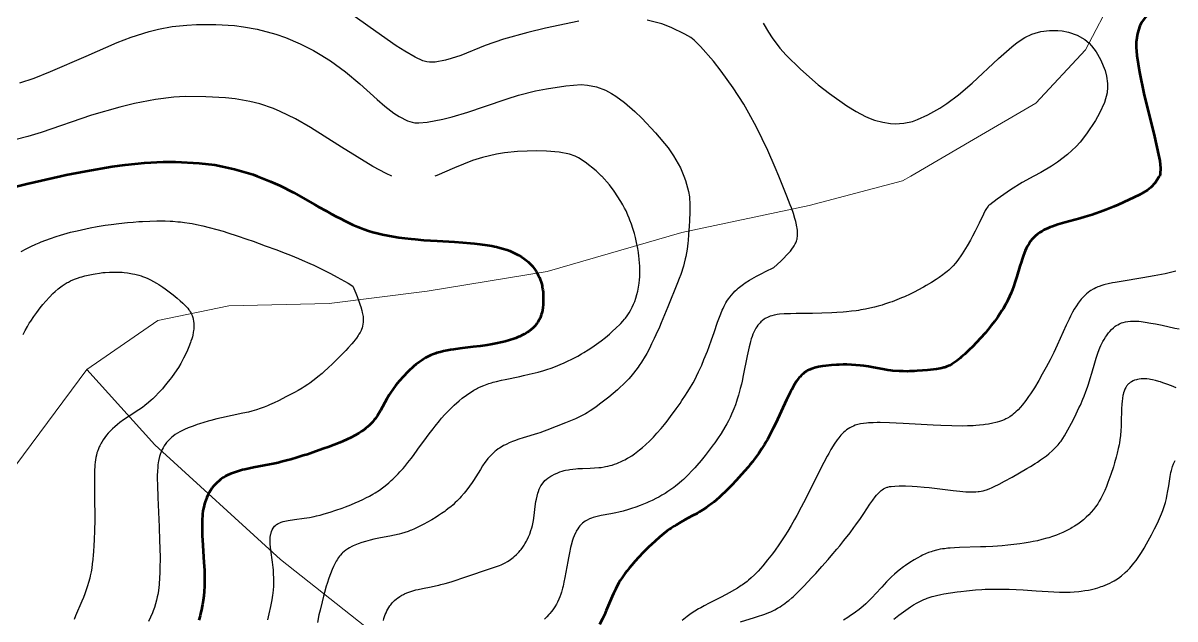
# Model space of a CAD drawing. Header units: metres. Extents: x 545098 to 555652, y 1854398 to 1862642.
# Drawn here: x 547342 to 547881, y 1859792 to 1860072 of the extents above; entities that cross this region are included whole.
import ezdxf

# ---------------------------------------------------------------- set-up
doc = ezdxf.new("R2010")
doc.units = ezdxf.units.M
doc.header["$LTSCALE"] = 6.8
for name, color, linetype, lineweight in [('1', 7, 'Continuous', 25), ('2', 7, 'Continuous', 53), ('52', 7, 'Continuous', 13), ('53', 7, 'Continuous', 13)]:
    doc.layers.add(name, color=color, linetype=linetype, lineweight=lineweight)

msp = doc.modelspace()

# ---------------------------------------------------------------- linework, layer by layer
at = {"layer": '1'}
for points in [[(547601.96, 1860072.69), (547586.31, 1860069.41), (547578.04, 1860067.38), (547566.76, 1860064.24), (547558.17, 1860061.31), (547546.75, 1860056.64), (547542.22, 1860055.09), (547539.45, 1860054.34), (547534.67, 1860053.5), (547532.07, 1860053.43), (547530.83, 1860053.58), (547528.85, 1860054.12), (547525.26, 1860055.77), (547520.39, 1860058.61), (547516.42, 1860061.17), (547506.82, 1860067.78), (547489.64, 1860080.05)], [(547340.1, 1860043.81), (547346.73, 1860045.98), (547354.49, 1860049.02), (547371.15, 1860056.26), (547385.66, 1860062.6), (547392.21, 1860065.15), (547400.71, 1860067.85), (547404.97, 1860068.9), (547411.5, 1860070.1), (547418.25, 1860070.86), (547422.83, 1860071.13), (547431.9, 1860071.17), (547440.63, 1860070.58), (547444.91, 1860070.03), (547451.33, 1860068.85), (547460.05, 1860066.54), (547464.51, 1860065), (547471.37, 1860062.11), (547477.64, 1860058.9), (547480.8, 1860057.07), (547485.56, 1860054.05), (547492.6, 1860048.92), (547499.39, 1860043.24), (547507.54, 1860035.92), (547511.03, 1860032.87), (547515.36, 1860029.5), (547517.74, 1860027.96), (547521.64, 1860026.02), (547523.9, 1860025.29), (547525.08, 1860025.08), (547527.05, 1860024.96), (547530.89, 1860025.29), (547538.24, 1860026.73), (547542.7, 1860027.85), (547550.01, 1860030), (547557.75, 1860032.61), (547568.4, 1860036.25), (547573.78, 1860037.91), (547581.73, 1860039.95), (547586.8, 1860041.01), (547595.86, 1860042.42), (547603.01, 1860042.9), (547606.05, 1860042.74), (547610.31, 1860041.9), (547614.51, 1860040.29), (547617.37, 1860038.76), (547619.32, 1860037.53), (547623.37, 1860034.54), (547628.19, 1860030.37), (547631.49, 1860027.22), (547637.95, 1860020.38), (547643.82, 1860013.22), (547646.39, 1860009.54), (547649.64, 1860003.86), (547651.22, 1860000)], [(547695.71, 1860000), (547694.02, 1860004.15), (547690.57, 1860012.04), (547685.28, 1860022.99), (547681.7, 1860029.59), (547679.28, 1860033.73), (547674.33, 1860041.44), (547668.65, 1860049.29), (547665.04, 1860053.86), (547659.02, 1860060.8), (547656.04, 1860063.76), (547654.54, 1860064.96), (547651.69, 1860066.63), (547645.32, 1860069.73), (547640.96, 1860071.34), (547634.01, 1860073.12)], [(547688.43, 1860071.8), (547690.82, 1860067.46), (547690.82, 1860067.46), (547692.51, 1860064.84), (547696.14, 1860060.07), (547699.08, 1860056.74), (547705.8, 1860050.12), (547714.19, 1860042.84), (547719.43, 1860038.75), (547727.65, 1860032.98), (547732.01, 1860030.31), (547736.35, 1860028.03), (547738.46, 1860027.1), (547740.51, 1860026.33), (547744.41, 1860025.25), (547748.04, 1860024.7), (547750.29, 1860024.58), (547754.36, 1860024.82), (547758.32, 1860025.67), (547760.73, 1860026.51), (547765.59, 1860028.81), (547771.18, 1860031.95), (547774.41, 1860034.05), (547779.93, 1860038.18), (547786.24, 1860043.61), (547798.68, 1860055.1), (547804.88, 1860060.58), (547807.45, 1860062.59), (547811.03, 1860064.93), (547814.23, 1860066.49), (547815.88, 1860067.11), (547818.45, 1860067.81), (547822.55, 1860068.36), (547826.48, 1860068.31), (547828.48, 1860068.1), (547831.43, 1860067.55), (547835.56, 1860066.16), (547839.06, 1860064.12), (547841.06, 1860062.42), (547842.27, 1860061.15), (547844.42, 1860058.31), (547846.48, 1860054.71), (547848.55, 1860049.54), (547849.24, 1860046.92), (547849.74, 1860043.47), (547849.78, 1860041.72), (547849.51, 1860039), (547848.29, 1860034.56), (547846.01, 1860029.58), (547844.08, 1860026.16), (547839.88, 1860019.82), (547836.9, 1860016.01), (547834.96, 1860013.87), (547830.94, 1860010.13), (547826.27, 1860006.58), (547823.48, 1860004.75), (547818.46, 1860001.81), (547815.2, 1860000)], [(547514.44, 1860000), (547511.69, 1860001.26), (547505.54, 1860004.61), (547490.8, 1860013.6), (547476.33, 1860022.88), (547469.22, 1860026.96), (547462.04, 1860030.39), (547458.84, 1860031.68), (547452.48, 1860033.84), (547447.78, 1860035.06), (547440.89, 1860036.27), (547436.35, 1860036.75), (547427.18, 1860037.22), (547417.52, 1860037.29), (547412.27, 1860037.03), (547403.59, 1860036.02), (547393.81, 1860034.1), (547386.98, 1860032.43), (547373.67, 1860028.58), (547349.99, 1860020.44), (547343.82, 1860018.56), (547332.87, 1860015.87)], [(547612.7, 1860000), (547612.65, 1860000.06), (547610.08, 1860002.53), (547605.02, 1860006.6), (547601.83, 1860008.58), (547600.21, 1860009.36), (547597.57, 1860010.3), (547592.82, 1860011.26), (547586.77, 1860011.75), (547582.29, 1860011.86), (547573.25, 1860011.55), (547567.16, 1860010.92), (547563.48, 1860010.33), (547556.81, 1860008.78), (547552.24, 1860007.34), (547543.68, 1860003.94), (547535.48, 1860000.34), (547534.58, 1860000)], [(547629.21, 1859944.49), (547629.63, 1859946.18), (547629.82, 1859947.07), (547630.14, 1859948.93), (547630.27, 1859949.9), (547630.43, 1859951.41), (547630.53, 1859952.81), (547630.6, 1859954.63), (547630.59, 1859956.35), (547630.53, 1859958.14), (547630.48, 1859959.06), (547630.29, 1859961.32), (547630.15, 1859962.49), (547629.91, 1859964.27), (547629.62, 1859966.09), (547629.08, 1859968.87), (547628.53, 1859971.22), (547628.04, 1859973.11), (547627.34, 1859975.47), (547626.64, 1859977.58), (547625.95, 1859979.43), (547625.59, 1859980.35), (547625.02, 1859981.71), (547624.1, 1859983.72), (547623.45, 1859985.03), (547622.59, 1859986.62), (547621.74, 1859988.07), (547618.51, 1859993), (547616.31, 1859995.93), (547612.7, 1860000)], [(547626.77, 1859869), (547628.04, 1859869.86), (547628.87, 1859870.46), (547630.49, 1859871.69), (547631.82, 1859872.78), (547633.26, 1859874.03), (547635.24, 1859875.91), (547636.92, 1859877.63), (547638.61, 1859879.49), (547640.52, 1859881.72), (547642.09, 1859883.65), (547643.31, 1859885.19), (547644.95, 1859887.33), (547647.64, 1859890.98), (547649.45, 1859893.54), (547650.33, 1859894.82), (547652.01, 1859897.34), (547652.8, 1859898.57), (547653.91, 1859900.36), (547655.54, 1859903.15), (547656.67, 1859905.25), (547657.19, 1859906.27), (547658.14, 1859908.25), (547659.02, 1859910.19), (547659.57, 1859911.47), (547660.63, 1859914.05), (547662.21, 1859918.05), (547663, 1859920.12), (547664.18, 1859923.34), (547665.37, 1859926.69), (547667.04, 1859931.58), (547667.6, 1859933.17), (547668.2, 1859934.77), (547668.52, 1859935.57), (547669.19, 1859937.16), (547669.55, 1859937.94), (547670.12, 1859939.11), (547670.95, 1859940.63), (547671.4, 1859941.37), (547672.12, 1859942.47), (547672.9, 1859943.53), (547673.31, 1859944.05), (547674.49, 1859945.39), (547675.13, 1859946.05), (547676.16, 1859947.01), (547676.71, 1859947.48), (547677.86, 1859948.41), (547679.12, 1859949.34), (547680.01, 1859949.96), (547681.94, 1859951.2), (547682.98, 1859951.82), (547685.22, 1859953.09), (547687.69, 1859954.41), (547689.48, 1859955.32), (547693.39, 1859957.23), (547694.87, 1859958.56), (547696.74, 1859960.32), (547697.82, 1859961.38), (547699.49, 1859963.11), (547700.58, 1859964.31), (547701.1, 1859964.92), (547701.83, 1859965.82), (547702.62, 1859966.89), (547702.97, 1859967.42), (547703.44, 1859968.25), (547703.71, 1859968.81), (547704, 1859969.56), (547704.19, 1859970.19), (547704.27, 1859970.51), (547704.37, 1859971.02), (547704.47, 1859971.82), (547704.52, 1859972.58), (547704.51, 1859973.61), (547704.44, 1859974.61), (547704.3, 1859975.69), (547704.2, 1859976.27), (547703.86, 1859977.91), (547703.65, 1859978.8), (547703.26, 1859980.22), (547702.53, 1859982.57), (547701.61, 1859985.19), (547701.08, 1859986.62), (547699.53, 1859990.63), (547695.71, 1860000)], [(547651.22, 1860000), (547652.04, 1859998.01), (547653.39, 1859992.82), (547653.78, 1859990.28), (547653.99, 1859986.62), (547653.93, 1859983.31), (547653.78, 1859979.06), (547653.66, 1859976.56), (547653.41, 1859972.6), (547653.18, 1859969.94), (547653.04, 1859968.63), (547652.69, 1859965.82), (547652.41, 1859964.08), (547652.1, 1859962.41), (547651.87, 1859961.34)], [(547815.2, 1860000), (547809.76, 1859996.98), (547804.33, 1859993.62), (547798.04, 1859989.26), (547794.54, 1859986.62), (547794.32, 1859986.48), (547793.99, 1859986.2), (547793.78, 1859985.98), (547793.42, 1859985.53), (547793, 1859984.91), (547792.4, 1859983.86), (547791.58, 1859982.22), (547789.56, 1859977.94), (547788.34, 1859975.43), (547787.75, 1859974.27), (547786.49, 1859971.88), (547785.5, 1859970.07), (547783.96, 1859967.39), (547782.4, 1859964.82), (547781.63, 1859963.61), (547780.73, 1859962.25), (547780.28, 1859961.6), (547779.59, 1859960.65), (547778.51, 1859959.28), (547777.34, 1859957.95), (547776.71, 1859957.3), (547775.81, 1859956.43), (547775.34, 1859956), (547774.59, 1859955.34), (547773.36, 1859954.34), (547772.57, 1859953.74), (547770.87, 1859952.51), (547769.48, 1859951.58), (547767.23, 1859950.15), (547764.79, 1859948.72), (547763.51, 1859948), (547760.81, 1859946.56), (547759.4, 1859945.84), (547757.22, 1859944.78), (547754.54, 1859943.53), (547753.15, 1859942.92), (547751, 1859942.03), (547748.78, 1859941.17), (547747.63, 1859940.76), (547745.28, 1859939.97), (547744.06, 1859939.59), (547742.2, 1859939.06), (547740.49, 1859938.61), (547738.3, 1859938.09), (547736.25, 1859937.67), (547734.14, 1859937.3), (547733.06, 1859937.13), (547731.97, 1859936.97), (547729.73, 1859936.7), (547727.45, 1859936.46), (547725.91, 1859936.33), (547722.82, 1859936.12), (547720.5, 1859935.99), (547715.92, 1859935.82), (547711.54, 1859935.72), (547703.88, 1859935.62), (547701.14, 1859935.56), (547699.91, 1859935.52), (547698.25, 1859935.44), (547696.1, 1859935.27), (547694.86, 1859935.12), (547694.29, 1859935.03), (547693.49, 1859934.87), (547692.39, 1859934.59), (547691.7, 1859934.37), (547691.27, 1859934.21), (547690.42, 1859933.84), (547689.69, 1859933.46), (547689.33, 1859933.26), (547688.8, 1859932.92), (547688.03, 1859932.35), (547687.28, 1859931.69), (547686.91, 1859931.33), (547686.21, 1859930.54), (547685.87, 1859930.11), (547685.37, 1859929.4), (547684.94, 1859928.73), (547684.43, 1859927.81), (547683.99, 1859926.9), (547683.58, 1859925.93), (547683.18, 1859924.88), (547682.81, 1859923.75), (547682.45, 1859922.55), (547682.22, 1859921.72), (547681.79, 1859919.98), (547681.47, 1859918.61), (547680.87, 1859915.76), (547679.06, 1859906.62), (547678.47, 1859903.89), (547678.16, 1859902.53), (547677.66, 1859900.49), (547676.83, 1859897.45)], [(547340.69, 1859964.65), (547342.95, 1859965.88), (547345.23, 1859967.02), (547347.52, 1859968.09), (547349.06, 1859968.76), (547350.09, 1859969.19), (547352.16, 1859970.01), (547354.49, 1859970.87), (547357.08, 1859971.75), (547359.15, 1859972.39), (547360.71, 1859972.85), (547363.81, 1859973.7), (547366.89, 1859974.46), (547368.93, 1859974.92), (547372.98, 1859975.76), (547376.33, 1859976.38), (547379.99, 1859976.98), (547382.87, 1859977.4), (547386.4, 1859977.85), (547390.54, 1859978.3), (547393.22, 1859978.53), (547395.86, 1859978.72), (547397.58, 1859978.82), (547400.95, 1859978.97), (547404.21, 1859979.04), (547405.82, 1859979.05), (547408.2, 1859979.02), (547410.57, 1859978.93), (547411.75, 1859978.86), (547414.13, 1859978.67), (547415.33, 1859978.55), (547417.15, 1859978.34), (547419.61, 1859977.98), (547420.87, 1859977.77), (547422.78, 1859977.41), (547425.74, 1859976.78)], [(547425.74, 1859976.78), (547428.83, 1859976.02), (547432.37, 1859975.05), (547435.28, 1859974.19), (547437.48, 1859973.51), (547441.93, 1859972.06), (547446.38, 1859970.54), (547449.32, 1859969.51), (547455.04, 1859967.44), (547460.46, 1859965.42), (547463.07, 1859964.43), (547466.87, 1859962.94), (547470.57, 1859961.44), (547472.38, 1859960.67), (547475.97, 1859959.09), (547477.74, 1859958.28), (547480.39, 1859957.02), (547482.15, 1859956.15), (547485.57, 1859954.39), (547488.76, 1859952.69), (547493.83, 1859949.87), (547496.15, 1859948.53), (547497.54, 1859945.13), (547498.14, 1859943.6), (547498.93, 1859941.49), (547499.57, 1859939.59), (547499.85, 1859938.71), (547500.3, 1859937.09), (547500.54, 1859936.09), (547500.67, 1859935.47), (547500.86, 1859934.3), (547500.95, 1859933.48), (547500.98, 1859932.96), (547500.98, 1859931.98), (547500.95, 1859931.52), (547500.85, 1859930.63), (547500.67, 1859929.78), (547500.39, 1859928.87), (547500.12, 1859928.16), (547499.92, 1859927.71), (547499.48, 1859926.81), (547498.97, 1859925.91), (547498.6, 1859925.31), (547497.78, 1859924.11), (547497.1, 1859923.2), (547496.62, 1859922.6), (547495.61, 1859921.39), (547493.96, 1859919.56), (547492.8, 1859918.33), (547490.35, 1859915.85), (547486.53, 1859912.1), (547484.58, 1859910.26), (547482.63, 1859908.47), (547481.65, 1859907.6), (547479.72, 1859905.95), (547478.76, 1859905.17), (547477.35, 1859904.06), (547475.95, 1859903.04), (547475.04, 1859902.4), (547473.23, 1859901.21), (547472.33, 1859900.66), (547470.53, 1859899.61), (547468.74, 1859898.61), (547465.07, 1859896.68), (547461.23, 1859894.73), (547459.21, 1859893.76), (547457.11, 1859892.82), (547456.04, 1859892.36), (547454.56, 1859891.77), (547452.66, 1859891.08), (547450.88, 1859890.5), (547448.83, 1859889.92), (547447.14, 1859889.48), (547444.51, 1859888.87), (547434.59, 1859886.74), (547432.33, 1859886.22), (547429.62, 1859885.53), (547428.25, 1859885.16), (547426.21, 1859884.57), (547424.19, 1859883.94), (547423.2, 1859883.61), (547421.25, 1859882.92), (547420.3, 1859882.56), (547418.92, 1859882.01), (547417.15, 1859881.23), (547416.3, 1859880.82), (547415.1, 1859880.2), (547413.96, 1859879.55), (547412.91, 1859878.88), (547411.94, 1859878.18), (547411.05, 1859877.47), (547410.5, 1859876.98), (547409.5, 1859875.98), (547408.83, 1859875.21), (547408.42, 1859874.69), (547407.69, 1859873.62), (547407.15, 1859872.72), (547406.77, 1859871.98), (547406.27, 1859870.87), (547405.8, 1859869.61), (547405.5, 1859868.59)], [(547651.87, 1859961.34), (547651.38, 1859959.29), (547650.97, 1859957.8), (547650.68, 1859956.83), (547650.05, 1859954.91), (547649.72, 1859953.96), (547649.01, 1859952.04), (547648.25, 1859950.08), (547643.69, 1859938.79), (547642.13, 1859935.01), (547640.53, 1859931.2), (547639.72, 1859929.32), (547638.1, 1859925.66), (547637.3, 1859923.9), (547636.11, 1859921.39), (547635.07, 1859919.31), (547633.79, 1859916.9), (547632.64, 1859914.89), (547631.88, 1859913.62), (547631.37, 1859912.81), (547630.33, 1859911.25), (547629.81, 1859910.5), (547628.75, 1859909.06), (547627.65, 1859907.67), (547626.39, 1859906.18), (547625.35, 1859905.02), (547623.97, 1859903.57), (547623.02, 1859902.62), (547621.08, 1859900.77), (547620.09, 1859899.88), (547618.1, 1859898.15), (547616.12, 1859896.51), (547614.83, 1859895.48), (547612.35, 1859893.57), (547610.05, 1859891.89), (547608.96, 1859891.13), (547607.38, 1859890.08), (547605.84, 1859889.12), (547605.08, 1859888.67), (547603.94, 1859888.03), (547603.18, 1859887.63), (547601.64, 1859886.86), (547600.47, 1859886.31), (547598.07, 1859885.29), (547595.69, 1859884.36), (547591.31, 1859882.68), (547587.05, 1859880.96), (547585.8, 1859880.47), (547583.73, 1859879.73), (547582.56, 1859879.35), (547575.93, 1859877.36), (547573.88, 1859876.7), (547571.85, 1859876), (547570.86, 1859875.62), (547569.42, 1859875.02), (547568.21, 1859874.46), (547567.62, 1859874.17), (547566.77, 1859873.72), (547565.55, 1859873), (547564.77, 1859872.5), (547564.27, 1859872.15), (547563.29, 1859871.43), (547562.82, 1859871.05), (547561.92, 1859870.26), (547561.05, 1859869.43), (547560.49, 1859868.85), (547559.42, 1859867.63), (547558.56, 1859866.53), (547558, 1859865.77), (547556.91, 1859864.18), (547555.85, 1859862.53), (547553.71, 1859859.09), (547552.59, 1859857.36), (547552.02, 1859856.49), (547550.81, 1859854.78), (547549.97, 1859853.66), (547548.81, 1859852.19), (547548.22, 1859851.48), (547546.87, 1859849.91), (547546.18, 1859849.16), (547544.79, 1859847.71), (547544.09, 1859847.02), (547543.04, 1859846.04), (547541.98, 1859845.11), (547541.28, 1859844.53), (547539.86, 1859843.42), (547539.14, 1859842.89), (547537.68, 1859841.88), (547536.18, 1859840.9), (547535.16, 1859840.26), (547533.04, 1859838.98), (547530.79, 1859837.68), (547529.62, 1859837.03), (547527.82, 1859836.07), (547525.94, 1859835.14), (547524.97, 1859834.7), (547523.66, 1859834.14), (547522.99, 1859833.87), (547521.98, 1859833.49), (547520.42, 1859832.96), (547518.83, 1859832.49)], [(547358.07, 1859947.25), (547359.26, 1859948.17), (547359.88, 1859948.61), (547360.83, 1859949.25), (547362.31, 1859950.13), (547362.82, 1859950.4), (547363.87, 1859950.92), (547365.67, 1859951.71), (547367.15, 1859952.26), (547368.28, 1859952.64), (547369.04, 1859952.87), (547370.57, 1859953.3), (547372.87, 1859953.84), (547374.39, 1859954.14), (547375.39, 1859954.31), (547377.36, 1859954.61), (547378.96, 1859954.8), (547380.01, 1859954.9), (547382.04, 1859955.04), (547383.03, 1859955.07), (547384.96, 1859955.09), (547386.83, 1859955.03), (547388.06, 1859954.95), (547388.87, 1859954.88), (547390.46, 1859954.69), (547392.04, 1859954.45), (547392.83, 1859954.31), (547394, 1859954.06), (547395.77, 1859953.61), (547396.96, 1859953.24), (547397.56, 1859953.03), (547398.46, 1859952.7), (547399.68, 1859952.2), (547400.3, 1859951.92), (547401.23, 1859951.47), (547402.67, 1859950.72), (547404.13, 1859949.87), (547405.13, 1859949.26), (547407.11, 1859947.95), (547408.1, 1859947.26), (547410.04, 1859945.84), (547411.9, 1859944.41), (547413.81, 1859942.84), (547415.19, 1859941.66), (547416.42, 1859940.55), (547417.73, 1859939.26), (547418.73, 1859938.14), (547419.29, 1859937.41), (547419.55, 1859937.04), (547419.91, 1859936.49), (547420.33, 1859935.73), (547420.51, 1859935.35), (547420.76, 1859934.75), (547421.08, 1859933.82), (547421.29, 1859933.04), (547421.48, 1859932), (547421.59, 1859931.01), (547421.62, 1859929.96), (547421.62, 1859929.42), (547421.54, 1859928.27), (547421.48, 1859927.67), (547421.33, 1859926.75), (547421.07, 1859925.44), (547420.9, 1859924.76), (547420.6, 1859923.71), (547420.25, 1859922.61), (547420.05, 1859922.04), (547419.28, 1859920.08), (547418.59, 1859918.48), (547417.5, 1859916.13), (547416.78, 1859914.67), (547415.5, 1859912.2), (547414.47, 1859910.3), (547412.56, 1859907.62), (547411.1, 1859905.65), (547410.39, 1859904.73), (547409.01, 1859902.99), (547407.69, 1859901.39), (547406.84, 1859900.4), (547405.21, 1859898.58), (547403.47, 1859896.78), (547402.37, 1859895.72), (547401.66, 1859895.06), (547400.3, 1859893.86), (547398.69, 1859892.55), (547397.48, 1859891.65), (547395.77, 1859890.46), (547390.8, 1859887.27), (547388.65, 1859885.81), (547386.89, 1859884.51), (547385.79, 1859883.64), (547384.5, 1859882.55), (547383.53, 1859881.67), (547382.39, 1859880.54), (547381.43, 1859879.49), (547380.7, 1859878.63), (547379.84, 1859877.52), (547379.12, 1859876.49), (547378.45, 1859875.41), (547378.13, 1859874.85), (547377.54, 1859873.7)], [(547881.8, 1859955.42), (547879.31, 1859954.83), (547876.75, 1859954.29), (547875.04, 1859953.95), (547871.64, 1859953.32), (547866.2, 1859952.38), (547856.2, 1859950.71), (547853.38, 1859950.22), (547852, 1859949.96), (547849.97, 1859949.53), (547848.66, 1859949.2), (547848.01, 1859949.02), (547847.06, 1859948.73), (547845.82, 1859948.3), (547845.21, 1859948.07), (547844.32, 1859947.68), (547843.46, 1859947.27), (547843.04, 1859947.04), (547841.95, 1859946.39), (547841.42, 1859946.04), (547840.64, 1859945.47), (547839.89, 1859944.86), (547838.79, 1859943.84), (547838.32, 1859943.35), (547837.39, 1859942.3), (547836.93, 1859941.74), (547836.03, 1859940.53), (547835.14, 1859939.22), (547834.16, 1859937.63), (547833.38, 1859936.25), (547832.4, 1859934.38), (547831.74, 1859933.05), (547830.4, 1859930.22), (547826.08, 1859920.74), (547824.5, 1859917.36), (547822.81, 1859913.95), (547821.03, 1859910.53), (547819.18, 1859907.17), (547817.52, 1859904.28), (547815.45, 1859900.86), (547813.62, 1859898.02), (547812.73, 1859896.7), (547811.44, 1859894.88), (547809.81, 1859892.74), (547809.02, 1859891.8), (547807.86, 1859890.52), (547806.84, 1859889.51), (547806.33, 1859889.05), (547805.56, 1859888.41), (547805.04, 1859888.02), (547803.98, 1859887.29), (547802.88, 1859886.65), (547802.13, 1859886.26), (547801.61, 1859886.01), (547800.54, 1859885.56), (547799.1, 1859885.04), (547798.09, 1859884.73), (547797.39, 1859884.54), (547795.93, 1859884.19), (547794.01, 1859883.81), (547792.38, 1859883.56), (547791.54, 1859883.45), (547789.79, 1859883.27), (547787.96, 1859883.12), (547786.7, 1859883.05), (547784.05, 1859882.95), (547781.71, 1859882.91), (547776.76, 1859882.97), (547771.56, 1859883.15), (547768.02, 1859883.32), (547754.02, 1859884.12), (547750.73, 1859884.29), (547747.58, 1859884.42), (547743.17, 1859884.52), (547741.81, 1859884.52), (547739.86, 1859884.48), (547737.73, 1859884.38), (547736.73, 1859884.3), (547735.31, 1859884.13), (547733.97, 1859883.9), (547733.33, 1859883.77), (547732.11, 1859883.44), (547731.52, 1859883.25), (547730.66, 1859882.92), (547729.92, 1859882.59), (547729.03, 1859882.12), (547728.25, 1859881.64), (547727.49, 1859881.1), (547726.75, 1859880.5), (547726.01, 1859879.84), (547725.29, 1859879.11), (547724.81, 1859878.59), (547723.84, 1859877.44), (547723.12, 1859876.5), (547721.65, 1859874.37), (547721.15, 1859873.58), (547720.13, 1859871.9), (547719.07, 1859870.05), (547718.34, 1859868.73), (547716.81, 1859865.85), (547715.43, 1859863.18)], [(547341.54, 1859925.84), (547342.5, 1859927.66), (547343.59, 1859929.58), (547344.48, 1859931.06), (547345.16, 1859932.13), (547346.55, 1859934.18), (547347.97, 1859936.15), (547349.58, 1859938.24), (547350.89, 1859939.86), (547352.22, 1859941.44), (547353.93, 1859943.34), (547355.53, 1859944.98), (547356.63, 1859946.02), (547358.07, 1859947.25)], [(547473.31, 1859839.72), (547475.73, 1859840.11), (547477.93, 1859840.54), (547479.06, 1859840.79), (547480.81, 1859841.21), (547482.63, 1859841.7), (547485.53, 1859842.56), (547488.15, 1859843.42), (547491.17, 1859844.48), (547492.73, 1859845.07), (547495.13, 1859846.01), (547497.54, 1859847.02), (547498.74, 1859847.55), (547501.1, 1859848.65), (547502.25, 1859849.22), (547503.92, 1859850.11), (547505.52, 1859851.01), (547506.55, 1859851.63), (547508.51, 1859852.91), (547510.06, 1859854.01), (547511.25, 1859854.92), (547512.97, 1859856.34), (547514.08, 1859857.31), (547514.8, 1859857.98), (547516.21, 1859859.35), (547517.37, 1859860.55), (547518.13, 1859861.37), (547519.64, 1859863.08), (547520.39, 1859863.96), (547521.89, 1859865.8), (547523.42, 1859867.75), (547524.45, 1859869.11), (547526.59, 1859871.99), (547530.62, 1859877.53), (547531.84, 1859879.18), (547533.73, 1859881.67), (547534.7, 1859882.92), (547536.69, 1859885.38), (547537.71, 1859886.59), (547539.28, 1859888.36), (547541.18, 1859890.38), (547542.15, 1859891.35), (547543.62, 1859892.76), (547545.87, 1859894.75), (547547.39, 1859895.98), (547549.31, 1859897.42), (547550.86, 1859898.48), (547551.63, 1859898.98), (547552.8, 1859899.68), (547553.97, 1859900.33), (547554.55, 1859900.63), (547555.14, 1859900.93), (547556.3, 1859901.47), (547557.48, 1859901.96), (547558.26, 1859902.26), (547559.83, 1859902.82), (547561.01, 1859903.19), (547561.8, 1859903.42), (547563.4, 1859903.85), (547565.83, 1859904.42), (547567.47, 1859904.77), (547574.31, 1859906.15), (547576.09, 1859906.53), (547578.78, 1859907.14), (547581.5, 1859907.81), (547582.87, 1859908.17), (547585.61, 1859908.96), (547586.98, 1859909.39), (547589.03, 1859910.08), (547591.07, 1859910.83), (547593.31, 1859911.74), (547595.08, 1859912.51), (547596.4, 1859913.11), (547599, 1859914.39), (547601.53, 1859915.73), (547603.19, 1859916.67), (547604.27, 1859917.31), (547606.38, 1859918.62), (547608.11, 1859919.75), (547609.23, 1859920.51), (547611.4, 1859922.06), (547612.44, 1859922.85), (547614.44, 1859924.42), (547616.33, 1859925.98), (547617.52, 1859927.01), (547619.72, 1859929.04), (547621.06, 1859930.36), (547621.69, 1859931.02), (547622.58, 1859932), (547623.43, 1859933), (547623.83, 1859933.5), (547624.61, 1859934.54), (547624.98, 1859935.07), (547625.51, 1859935.89), (547626.19, 1859937.03), (547626.51, 1859937.62), (547626.98, 1859938.54), (547627.65, 1859940.01), (547628.16, 1859941.25), (547628.74, 1859942.9), (547629.21, 1859944.49)], [(547827.93, 1859875.88), (547828.77, 1859877.11), (547829.57, 1859878.39), (547831.16, 1859881.18), (547832.84, 1859884.31), (547833.72, 1859886), (547835.04, 1859888.64), (547836.35, 1859891.37), (547836.99, 1859892.76), (547838.21, 1859895.57), (547838.79, 1859896.97), (547839.61, 1859899.07), (547840.35, 1859901.13), (547840.8, 1859902.49), (547841.64, 1859905.14), (547842.39, 1859907.71), (547843.74, 1859912.5), (547844.39, 1859914.69), (547844.72, 1859915.73), (547845.32, 1859917.47), (547846.1, 1859919.49), (547846.6, 1859920.62), (547847.25, 1859921.96), (547847.52, 1859922.47), (547848.09, 1859923.46), (547848.75, 1859924.53), (547849.22, 1859925.22), (547850.2, 1859926.54), (547850.83, 1859927.29), (547851.66, 1859928.2), (547852.48, 1859928.96), (547853.06, 1859929.44), (547853.37, 1859929.67), (547853.84, 1859930), (547854.51, 1859930.41), (547855.4, 1859930.87), (547856.28, 1859931.23), (547857.1, 1859931.5), (547858.22, 1859931.78), (547859.3, 1859931.96), (547860.47, 1859932.07), (547861.08, 1859932.1), (547861.72, 1859932.11), (547863.06, 1859932.08), (547864.46, 1859931.98), (547865.43, 1859931.88), (547867.44, 1859931.62), (547870.03, 1859931.19), (547872.15, 1859930.79), (547875.31, 1859930.13), (547881.29, 1859928.84), (547883.3, 1859928.44)], [(547881.86, 1859900.81), (547880.73, 1859901.3), (547879.64, 1859901.75), (547877.58, 1859902.55), (547875.67, 1859903.23), (547874.48, 1859903.62), (547873.72, 1859903.85), (547872.28, 1859904.24), (547870.78, 1859904.58), (547869.85, 1859904.75), (547869.26, 1859904.84), (547868.13, 1859904.96), (547867.34, 1859905.02), (547866.84, 1859905.03), (547865.45, 1859904.99), (547864.6, 1859904.89), (547863.81, 1859904.74), (547863.32, 1859904.62), (547862.4, 1859904.33), (547861.76, 1859904.07), (547861.02, 1859903.7), (547860.41, 1859903.31), (547859.85, 1859902.88), (547859.59, 1859902.65), (547859.15, 1859902.2), (547858.94, 1859901.96), (547858.65, 1859901.58), (547858.26, 1859900.97), (547857.86, 1859900.22), (547857.46, 1859899.22), (547857.23, 1859898.5), (547857.03, 1859897.72), (547856.92, 1859897.18), (547856.72, 1859896.02), (547856.54, 1859894.42), (547856.45, 1859893.27), (547856.33, 1859890.83), (547856.16, 1859884.57), (547856.08, 1859882.71), (547855.97, 1859880.83), (547855.77, 1859878.5), (547855.51, 1859876.43), (547855.3, 1859875.07), (547855.14, 1859874.16), (547854.78, 1859872.36), (547854.27, 1859870.12), (547853.81, 1859868.33), (547853.04, 1859865.64), (547852.48, 1859863.83), (547851.28, 1859860.18), (547850.41, 1859857.69), (547849.95, 1859856.44), (547849.22, 1859854.56), (547848.43, 1859852.68), (547848.01, 1859851.75), (547847.11, 1859849.9), (547846.63, 1859848.99), (547845.85, 1859847.63), (547845.12, 1859846.45), (547844.73, 1859845.86), (547844.12, 1859844.99), (547843.16, 1859843.72), (547842.12, 1859842.48), (547841, 1859841.28), (547839.8, 1859840.13), (547838.52, 1859839.02), (547837.01, 1859837.83), (547835.74, 1859836.92), (547834.24, 1859835.95), (547833.2, 1859835.32), (547832.5, 1859834.92), (547830.3, 1859833.76), (547828.77, 1859833.04), (547827.2, 1859832.36), (547825.76, 1859831.78), (547823.91, 1859831.11)], [(547676.83, 1859897.45), (547676.21, 1859895.44), (547675.88, 1859894.43), (547675.35, 1859892.92), (547674.59, 1859890.91), (547674.18, 1859889.91), (547673.53, 1859888.4), (547672.84, 1859886.9), (547672.09, 1859885.4), (547671.29, 1859883.9), (547670.45, 1859882.4), (547668.64, 1859879.42), (547667.03, 1859876.97), (547665.68, 1859875.04), (547664.99, 1859874.08), (547663.59, 1859872.19), (547661.19, 1859869.11), (547659.24, 1859866.74), (547657.3, 1859864.45), (547656.31, 1859863.34), (547654.83, 1859861.72), (547653.32, 1859860.15), (547652.55, 1859859.39), (547650.99, 1859857.9), (547650.2, 1859857.18), (547648.98, 1859856.12), (547647.31, 1859854.76), (547646.45, 1859854.1), (547645.13, 1859853.14), (547643.77, 1859852.21), (547642.37, 1859851.31), (547640.93, 1859850.45), (547639.44, 1859849.62), (547638.44, 1859849.09), (547636.4, 1859848.08), (547634.86, 1859847.36), (547633.82, 1859846.91), (547630.71, 1859845.64), (547628.65, 1859844.89), (547626.63, 1859844.2), (547625.31, 1859843.79), (547622.76, 1859843.07), (547620.71, 1859842.56), (547619.4, 1859842.27), (547616.92, 1859841.77), (547612.48, 1859840.95), (547610.52, 1859840.54), (547609.3, 1859840.23), (547608.72, 1859840.06), (547607.89, 1859839.78), (547606.95, 1859839.4), (547605.85, 1859838.86), (547604.93, 1859838.3), (547604.35, 1859837.88), (547603.66, 1859837.32), (547603.14, 1859836.82), (547602.52, 1859836.15), (547602, 1859835.49), (547601.5, 1859834.79), (547600.81, 1859833.62), (547600.52, 1859833.06), (547599.98, 1859831.86), (547599.78, 1859831.38), (547599.41, 1859830.39), (547599.06, 1859829.34), (547598.41, 1859827.11), (547598.12, 1859825.95), (547597.57, 1859823.55), (547597.08, 1859821.11), (547596.77, 1859819.48), (547595.43, 1859811.84), (547595.03, 1859809.77), (547594.61, 1859807.81), (547594.38, 1859806.87), (547593.88, 1859805.05), (547593.6, 1859804.18), (547593.16, 1859802.91), (547592.66, 1859801.7), (547592.04, 1859800.4), (547591.51, 1859799.41), (547590.79, 1859798.21), (547589.85, 1859796.84), (547589.18, 1859795.96), (547588.48, 1859795.1), (547587.99, 1859794.54), (547586.98, 1859793.46), (547585.91, 1859792.42)], [(547677.75, 1859791.18), (547684.3, 1859793.14), (547686.24, 1859793.75), (547688.17, 1859794.41), (547689.12, 1859794.76), (547690.99, 1859795.5), (547691.9, 1859795.89), (547693.23, 1859796.51), (547693.87, 1859796.84), (547695.12, 1859797.52), (547696.32, 1859798.24), (547697.1, 1859798.74), (547698.59, 1859799.78), (547699.67, 1859800.6), (547700.37, 1859801.15), (547701.73, 1859802.31), (547702.4, 1859802.9), (547703.7, 1859804.11), (547704.97, 1859805.35), (547707.47, 1859807.9), (547711.21, 1859811.84), (547713.09, 1859813.87), (547715.93, 1859817.01), (547718.82, 1859820.3), (547720.28, 1859822), (547722.91, 1859825.14), (547724.23, 1859826.75), (547726.2, 1859829.2), (547729.08, 1859832.91), (547730.92, 1859835.37), (547731.81, 1859836.59), (547733.93, 1859839.6), (547735.51, 1859841.92), (547738.38, 1859846.21), (547739.68, 1859848.1), (547740.91, 1859849.77), (547741.5, 1859850.51), (547742.36, 1859851.49), (547743.18, 1859852.3), (547743.72, 1859852.76), (547744.08, 1859853.03), (547744.79, 1859853.5), (547745.32, 1859853.78), (547745.68, 1859853.94), (547746.41, 1859854.21), (547746.78, 1859854.32), (547747.55, 1859854.5), (547748.35, 1859854.62), (547750.09, 1859854.78), (547752.08, 1859854.86), (547754.99, 1859854.86), (547758.11, 1859854.74), (547760.49, 1859854.58), (547763.85, 1859854.27), (547766.08, 1859854.03), (547777.42, 1859852.67), (547780.53, 1859852.35), (547783.39, 1859852.12), (547784.69, 1859852.05), (547786.27, 1859852.01), (547787.01, 1859852.02), (547788.05, 1859852.06), (547789.04, 1859852.15), (547789.52, 1859852.21), (547790.46, 1859852.37), (547791.5, 1859852.6), (547792.32, 1859852.84), (547792.95, 1859853.05), (547794.26, 1859853.54), (547795.66, 1859854.15), (547796.66, 1859854.62), (547798.89, 1859855.72), (547801.45, 1859857.05), (547805.03, 1859858.98), (547808.44, 1859860.9), (547811.9, 1859862.93), (547813.59, 1859863.96), (547815.79, 1859865.34), (547816.84, 1859866.02), (547818.36, 1859867.04), (547819.77, 1859868.03), (547821.08, 1859869), (547822.26, 1859869.93), (547824.01, 1859871.44), (547825.22, 1859872.62), (547826.04, 1859873.5), (547826.55, 1859874.09), (547827.49, 1859875.28), (547827.93, 1859875.88)], [(547377.54, 1859873.7), (547377.26, 1859873.11), (547376.88, 1859872.19), (547376.42, 1859870.92), (547376.21, 1859870.27), (547375.93, 1859869.25), (547375.69, 1859868.2), (547375.49, 1859867.11), (547375.33, 1859865.97), (547375.2, 1859864.79), (547375.13, 1859863.98), (547375.04, 1859862.28), (547374.99, 1859860.94), (547374.97, 1859858.05), (547374.98, 1859855.97), (547375.11, 1859847.49), (547375.15, 1859841.76), (547375.14, 1859838.71), (547375.07, 1859834.04), (547374.91, 1859829.34), (547374.79, 1859827.02), (547374.59, 1859824), (547374.47, 1859822.52), (547374.26, 1859820.37), (547374.02, 1859818.31), (547373.73, 1859816.36), (547373.41, 1859814.51), (547373.05, 1859812.75), (547372.8, 1859811.64), (547372.24, 1859809.51), (547371.8, 1859808), (547371.49, 1859807.02), (547370.84, 1859805.15), (547370.5, 1859804.24), (547369.81, 1859802.48), (547369.1, 1859800.75), (547366.17, 1859793.93), (547365.46, 1859792.2)], [(547405.5, 1859868.59), (547405.18, 1859867.28), (547405, 1859866.4), (547404.9, 1859865.8), (547404.74, 1859864.59), (547404.65, 1859863.66), (547404.53, 1859861.73), (547404.48, 1859859.7), (547404.48, 1859858.27), (547404.54, 1859855.2), (547404.73, 1859849.36), (547405.29, 1859835.7), (547405.54, 1859829.13), (547405.64, 1859825.84), (547405.74, 1859820.99), (547405.73, 1859816.36), (547405.68, 1859814.17), (547405.56, 1859811.69), (547405.34, 1859808.78), (547405.16, 1859807.11), (547404.81, 1859804.72), (547404.68, 1859803.94), (547404.45, 1859802.8), (547404.12, 1859801.32), (547403.63, 1859799.51), (547403.13, 1859797.91), (547402.56, 1859796.35), (547402.16, 1859795.32), (547401.29, 1859793.28), (547400.36, 1859791.29)], [(547513.47, 1859798.62), (547513.83, 1859799.1), (547514.6, 1859800.03), (547515.22, 1859800.69), (547515.66, 1859801.11), (547516.57, 1859801.9), (547517.05, 1859802.28), (547518.06, 1859802.98), (547519.12, 1859803.63), (547519.85, 1859804.02), (547520.36, 1859804.27), (547521.4, 1859804.74), (547522.77, 1859805.26), (547523.72, 1859805.57), (547525.67, 1859806.12), (547526.67, 1859806.36), (547528.71, 1859806.81), (547532.83, 1859807.62), (547534.87, 1859808.04), (547536.38, 1859808.38), (547537.36, 1859808.62), (547539.31, 1859809.13), (547542.16, 1859809.95), (547544.02, 1859810.52), (547547.65, 1859811.69), (547562.05, 1859816.53), (547563.49, 1859817.05), (547564.88, 1859817.59), (547565.56, 1859817.88), (547566.89, 1859818.49), (547567.54, 1859818.83), (547568.49, 1859819.36), (547569.41, 1859819.94), (547570.01, 1859820.36), (547571.17, 1859821.25), (547571.73, 1859821.73), (547572.81, 1859822.73), (547573.83, 1859823.79), (547574.48, 1859824.54), (547574.9, 1859825.05), (547575.69, 1859826.09), (547576.32, 1859827.01), (547576.71, 1859827.63), (547577.45, 1859828.91), (547577.8, 1859829.56), (547578.44, 1859830.91), (547579.01, 1859832.3), (547579.56, 1859833.9), (547579.94, 1859835.22), (547580.22, 1859836.36), (547580.39, 1859837.13), (547580.68, 1859838.68), (547581.04, 1859840.98), (547581.57, 1859845.21), (547581.91, 1859847.57), (547582.09, 1859848.63), (547582.41, 1859850.09), (547582.79, 1859851.48), (547583.02, 1859852.16), (547583.48, 1859853.36), (547583.76, 1859853.95), (547584.22, 1859854.83), (547584.76, 1859855.69), (547585.06, 1859856.11), (547585.73, 1859856.93), (547586.11, 1859857.32), (547586.72, 1859857.9), (547587.4, 1859858.44), (547587.88, 1859858.79), (547588.91, 1859859.46), (547589.46, 1859859.77), (547590.6, 1859860.35), (547591.79, 1859860.88), (547593.15, 1859861.39), (547594.26, 1859861.74), (547595.19, 1859862), (547595.82, 1859862.15), (547597.1, 1859862.42), (547597.75, 1859862.53), (547599.11, 1859862.71), (547600.54, 1859862.86), (547601.54, 1859862.93), (547603.71, 1859863.04), (547607.37, 1859863.16), (547609.34, 1859863.26), (547611.39, 1859863.43), (547612.43, 1859863.55), (547613.83, 1859863.75), (547614.53, 1859863.87), (547615.59, 1859864.09), (547616.64, 1859864.34), (547617.69, 1859864.63), (547618.73, 1859864.97), (547619.77, 1859865.35), (547620.46, 1859865.63), (547621.82, 1859866.23), (547622.83, 1859866.72), (547623.5, 1859867.07), (547624.83, 1859867.8), (547625.48, 1859868.19), (547626.77, 1859869)], [(547841.57, 1859806.21), (547844.02, 1859806.79), (547845.22, 1859807.13), (547846.79, 1859807.63), (547847.56, 1859807.9), (547848.69, 1859808.34), (547849.79, 1859808.8), (547850.86, 1859809.31), (547851.9, 1859809.85), (547852.9, 1859810.42), (547853.55, 1859810.81), (547854.81, 1859811.65), (547856.32, 1859812.77), (547858.02, 1859814.22), (547859.09, 1859815.25), (547860.12, 1859816.32), (547860.79, 1859817.05), (547862.07, 1859818.58), (547863.1, 1859819.92), (547863.76, 1859820.83), (547865.04, 1859822.72), (547865.65, 1859823.68), (547866.85, 1859825.66), (547868.02, 1859827.69), (547868.78, 1859829.07), (547870.28, 1859831.88), (547871.77, 1859834.74), (547872.51, 1859836.19), (547873.57, 1859838.4), (547874.57, 1859840.64), (547875.04, 1859841.78), (547875.63, 1859843.32), (547876.31, 1859845.27), (547876.84, 1859847.06), (547877.3, 1859848.88), (547877.57, 1859850.1), (547878.04, 1859852.52), (547878.44, 1859854.9), (547879.12, 1859859.28), (547879.46, 1859861.2), (547879.64, 1859862.06), (547879.95, 1859863.24), (547880.16, 1859863.95), (547880.64, 1859865.19), (547880.9, 1859865.75), (547881.45, 1859866.74)], [(547715.43, 1859863.18), (547708.34, 1859849.01), (547706.23, 1859844.88), (547704.12, 1859840.91), (547703.08, 1859839.03), (547701.55, 1859836.35), (547699.89, 1859833.57), (547698.59, 1859831.49), (547697.63, 1859830.01), (547695.75, 1859827.23), (547693.93, 1859824.68), (547692.75, 1859823.08), (547690.46, 1859820.12), (547688.25, 1859817.41), (547687.15, 1859816.13), (547686.04, 1859814.9), (547685.47, 1859814.3), (547684.3, 1859813.13), (547682.78, 1859811.72), (547681.49, 1859810.62), (547680.82, 1859810.08), (547679.76, 1859809.28), (547678.66, 1859808.49), (547678.08, 1859808.1), (547676.28, 1859806.94), (547675.01, 1859806.17), (547672.37, 1859804.67), (547671.02, 1859803.94), (547668.3, 1859802.52), (547663.07, 1859799.84), (547660.72, 1859798.61), (547659.12, 1859797.74), (547658.13, 1859797.18), (547656.34, 1859796.11), (547655.52, 1859795.6), (547654.03, 1859794.61), (547652.71, 1859793.65), (547651.91, 1859793.03), (547650.46, 1859791.8)], [(547456.21, 1859792.09), (547456.93, 1859794.9), (547457.73, 1859798.4), (547458.33, 1859801.52), (547458.64, 1859803.59), (547458.77, 1859804.61), (547458.92, 1859806.15), (547459.02, 1859807.66), (547459.06, 1859808.67), (547459.08, 1859810.65), (547459.07, 1859811.63), (547458.99, 1859813.56), (547458.86, 1859815.44), (547458.74, 1859816.66), (547458.47, 1859819.03), (547457.67, 1859824.69), (547457.5, 1859826.16), (547457.37, 1859827.55), (547457.33, 1859828.23), (547457.32, 1859829.21), (547457.36, 1859830.32), (547457.41, 1859830.85), (547457.51, 1859831.63), (547457.66, 1859832.36), (547457.75, 1859832.72), (547457.96, 1859833.4), (547458.28, 1859834.19), (547458.74, 1859835.05), (547459.01, 1859835.44), (547459.45, 1859835.98), (547459.95, 1859836.45), (547460.31, 1859836.74), (547460.56, 1859836.91), (547461.09, 1859837.23), (547461.82, 1859837.59), (547462.44, 1859837.83), (547463.45, 1859838.15), (547464.18, 1859838.33), (547465.76, 1859838.65), (547468.77, 1859839.1), (547473.31, 1859839.72)], [(547518.83, 1859832.49), (547517.75, 1859832.21), (547515.57, 1859831.7), (547513.37, 1859831.26), (547509.02, 1859830.45), (547505.9, 1859829.83), (547504.14, 1859829.42), (547502.04, 1859828.86), (547500.26, 1859828.31), (547498.58, 1859827.71), (547497.78, 1859827.39), (547496.26, 1859826.73), (547495.55, 1859826.38), (547494.52, 1859825.83), (547493.75, 1859825.38), (547492.85, 1859824.78), (547492.07, 1859824.18), (547491.32, 1859823.52), (547490.96, 1859823.16), (547490.25, 1859822.36), (547489.9, 1859821.93), (547489.38, 1859821.22), (547488.69, 1859820.16), (547488.35, 1859819.58), (547487.83, 1859818.64), (547487.04, 1859817.06), (547486.4, 1859815.65), (547485.59, 1859813.64), (547484.82, 1859811.55), (547484.03, 1859809.14), (547483.62, 1859807.81), (547482.78, 1859804.84), (547482.34, 1859803.21), (547481.66, 1859800.54), (547480.72, 1859796.55), (547480.23, 1859794.36), (547479.47, 1859790.82)], [(547823.91, 1859831.11), (547822.21, 1859830.55), (547821.34, 1859830.29), (547819.02, 1859829.65), (547816.98, 1859829.16), (547814.91, 1859828.72), (547813.51, 1859828.46), (547810.7, 1859827.98), (547808.59, 1859827.67), (547807.18, 1859827.49), (547804.39, 1859827.17), (547803.01, 1859827.03), (547800.29, 1859826.8), (547795.94, 1859826.5), (547792.68, 1859826.33), (547790.13, 1859826.22), (547780.33, 1859825.91), (547778.05, 1859825.81), (547775.95, 1859825.69), (547774.96, 1859825.61), (547773.28, 1859825.43), (547772.47, 1859825.32), (547771.29, 1859825.13), (547770.14, 1859824.9), (547769.57, 1859824.76), (547767.88, 1859824.3), (547767.03, 1859824.02), (547765.89, 1859823.6), (547764.42, 1859822.98), (547763.06, 1859822.34), (547762.22, 1859821.92), (547760.49, 1859820.98), (547759.17, 1859820.21), (547757.14, 1859818.95), (547755.12, 1859817.58), (547754.12, 1859816.87), (547752.17, 1859815.38), (547751.23, 1859814.62), (547749.86, 1859813.46), (547748.57, 1859812.27), (547747.75, 1859811.48), (547746.17, 1859809.88), (547743.94, 1859807.46), (547741.05, 1859804.25), (547739.58, 1859802.67), (547738.23, 1859801.29), (547736.43, 1859799.57), (547735.26, 1859798.54), (547733.37, 1859796.98), (547731.63, 1859795.66), (547730.11, 1859794.58), (547729.3, 1859794.03), (547728.02, 1859793.2), (547725.96, 1859791.91)], [(547749.55, 1859792.33), (547751.96, 1859794.27), (547754.13, 1859795.9), (547756.3, 1859797.43), (547757.37, 1859798.14), (547758.79, 1859799.03), (547760.54, 1859800.04), (547762.09, 1859800.85), (547763.61, 1859801.55), (547764.61, 1859801.97), (547765.28, 1859802.22), (547766.61, 1859802.68), (547767.6, 1859802.99), (547768.27, 1859803.18), (547769.62, 1859803.53), (547771.68, 1859803.97), (547773.1, 1859804.24), (547776.08, 1859804.72), (547779.3, 1859805.19), (547780.99, 1859805.42), (547783.64, 1859805.74), (547787.84, 1859806.14), (547790.8, 1859806.33), (547792.32, 1859806.41), (547794.65, 1859806.49), (547797.04, 1859806.52), (547798.66, 1859806.52), (547801.94, 1859806.46), (547803.59, 1859806.41), (547806.88, 1859806.28), (547810.13, 1859806.11), (547816.33, 1859805.72), (547821.96, 1859805.34), (547824.61, 1859805.18), (547827.17, 1859805.08), (547828.43, 1859805.06), (547830.93, 1859805.06), (547832.17, 1859805.09), (547834.04, 1859805.19), (547836.28, 1859805.39), (547837.4, 1859805.52), (547839.07, 1859805.76), (547840.74, 1859806.05), (547841.57, 1859806.21)], [(547510.43, 1859791.73), (547510.69, 1859792.67), (547511.3, 1859794.5), (547511.66, 1859795.38), (547512.05, 1859796.24), (547512.49, 1859797.07), (547512.96, 1859797.86), (547513.47, 1859798.62)]]:
    msp.add_lwpolyline(points, dxfattribs=at)
at = {"layer": '2'}
for points in [[(547886.77, 1860086.27), (547878.82, 1860082.45), (547875.23, 1860080.5), (547870.66, 1860077.5), (547869.41, 1860076.47), (547867.3, 1860074.31), (547865.71, 1860072.03), (547864.89, 1860070.42), (547863.77, 1860066.9), (547863.21, 1860062.88), (547863.18, 1860060.54), (547863.44, 1860056.5), (547864.64, 1860048.73), (547866.78, 1860038.79), (547871.67, 1860018.68), (547873.65, 1860010.05), (547874.17, 1860007.14), (547874.51, 1860003.79), (547874.41, 1860001.04), (547874.23, 1860000)], [(547359.11, 1860000), (547361.8, 1860000.6), (547370.93, 1860002.41), (547383.27, 1860004.51), (547389.42, 1860005.37), (547398.49, 1860006.31), (547407.25, 1860006.76), (547412.94, 1860006.79), (547424.06, 1860006.17), (547431.38, 1860005.25), (547435.06, 1860004.6), (547440.67, 1860003.35), (547449.38, 1860000.73), (547451.25, 1860000)], [(547306.94, 1859986.62), (547317.19, 1859989.86), (547324.87, 1859991.93), (547343.36, 1859996.48), (547359.11, 1860000)], [(547451.25, 1860000), (547457.57, 1859997.53), (547461.82, 1859995.62), (547468.36, 1859992.37), (547478.52, 1859986.62)], [(547873.94, 1860000), (547873.88, 1859999.85), (547872.04, 1859996.85), (547870.05, 1859994.73), (547868.42, 1859993.5), (547864.65, 1859991.26), (547854.75, 1859986.62)], [(547478.52, 1859986.62), (547480.06, 1859985.71), (547483.58, 1859983.7), (547485.92, 1859982.4), (547488.55, 1859980.99), (547489.96, 1859980.26), (547492.58, 1859978.94), (547493.96, 1859978.27), (547496.12, 1859977.28), (547498.41, 1859976.31), (547499.61, 1859975.84), (547501.28, 1859975.22), (547503.46, 1859974.47), (547505.53, 1859973.83), (547507.46, 1859973.29), (547510, 1859972.67), (547512.42, 1859972.15), (547514.96, 1859971.68), (547517.64, 1859971.27), (547520.44, 1859970.91), (547523.35, 1859970.6), (547525.34, 1859970.41), (547529.39, 1859970.08), (547535.56, 1859969.67), (547543.69, 1859969.18), (547547.59, 1859968.91), (547551.3, 1859968.61), (547553.07, 1859968.45), (547555.6, 1859968.17), (547559.08, 1859967.68), (547561.19, 1859967.3), (547562.52, 1859967.03), (547563.37, 1859966.84), (547564.98, 1859966.45), (547566.66, 1859965.98), (547567.72, 1859965.65), (547568.39, 1859965.42), (547569.66, 1859964.95), (547570.56, 1859964.59), (547572.22, 1859963.84), (547573.71, 1859963.06), (547575.2, 1859962.16), (547576.27, 1859961.42), (547577.51, 1859960.47), (547578.27, 1859959.83), (547578.74, 1859959.39), (547579.62, 1859958.52), (547580.22, 1859957.86), (547580.59, 1859957.42), (547581.28, 1859956.53), (547581.6, 1859956.08), (547582.18, 1859955.18), (547582.7, 1859954.28), (547583.01, 1859953.67), (547583.56, 1859952.47), (547583.92, 1859951.56), (547584.31, 1859950.41), (547584.6, 1859949.37), (547584.77, 1859948.66), (547584.86, 1859948.18), (547585.03, 1859947.19), (547585.1, 1859946.69), (547585.21, 1859945.65), (547585.28, 1859944.58), (547585.31, 1859943.83), (547585.33, 1859942.28), (547585.29, 1859940.62), (547585.23, 1859939.76), (547585.1, 1859938.45), (547584.89, 1859937.12), (547584.75, 1859936.45), (547584.53, 1859935.56), (547584.4, 1859935.12), (547584.18, 1859934.45), (547583.8, 1859933.47), (547583.17, 1859932.18), (547582.8, 1859931.56), (547582.39, 1859930.94), (547582.17, 1859930.64), (547581.45, 1859929.76), (547581.05, 1859929.33), (547580.63, 1859928.91), (547579.71, 1859928.11), (547578.69, 1859927.35), (547577.97, 1859926.87), (547577.46, 1859926.56), (547576.41, 1859925.96), (547575.15, 1859925.32), (547574.27, 1859924.91), (547573.67, 1859924.65), (547572.44, 1859924.16), (547571.48, 1859923.8), (547569.5, 1859923.15), (547567.45, 1859922.55), (547566.04, 1859922.19), (547563.17, 1859921.55), (547560.71, 1859921.1), (547559.05, 1859920.83), (547555.73, 1859920.36), (547552.45, 1859919.95), (547546.18, 1859919.23)], [(547854.75, 1859986.62), (547852.89, 1859985.84), (547848.91, 1859984.26), (547846.44, 1859983.33), (547843.82, 1859982.4), (547842.5, 1859981.95), (547839.24, 1859980.93), (547836.72, 1859980.21), (547829.66, 1859978.29), (547827.53, 1859977.68), (547826.52, 1859977.37), (547823.98, 1859976.5), (547822.8, 1859976.04), (547821.68, 1859975.56), (547821.14, 1859975.31), (547820.11, 1859974.8), (547818.89, 1859974.12), (547817.98, 1859973.55), (547816.92, 1859972.78), (547816.03, 1859972.05), (547815.29, 1859971.36), (547814.43, 1859970.44), (547813.71, 1859969.55), (547812.97, 1859968.49), (547812.41, 1859967.56), (547812.14, 1859967.08), (547811.63, 1859966.06), (547811.14, 1859964.98), (547810.82, 1859964.21), (547810.2, 1859962.57), (547809.7, 1859961.07), (547809.37, 1859960.02), (547808.71, 1859957.81), (547807.31, 1859953.06), (547806.53, 1859950.59), (547805.67, 1859948.11), (547805.2, 1859946.86), (547804.61, 1859945.4), (547803.81, 1859943.58), (547803.02, 1859941.94), (547802.18, 1859940.3), (547801.73, 1859939.48), (547800.77, 1859937.83), (547800.27, 1859937), (547799.47, 1859935.75), (547798.34, 1859934.06), (547797.74, 1859933.21), (547796.79, 1859931.92), (547795.28, 1859929.95), (547793.64, 1859927.94), (547792.5, 1859926.59), (547790.11, 1859923.91), (547788.48, 1859922.16), (547786.3, 1859919.92), (547785.22, 1859918.86), (547783.63, 1859917.35), (547782.85, 1859916.64), (547781.35, 1859915.32), (547780.63, 1859914.72), (547779.11, 1859913.52), (547778.17, 1859912.84), (547777.28, 1859912.25), (547776.72, 1859911.91), (547775.66, 1859911.32), (547774.42, 1859910.75), (547773.48, 1859910.41), (547773.03, 1859910.27), (547772.15, 1859910.04), (547771.28, 1859909.87), (547769.54, 1859909.61), (547765.3, 1859909.1), (547762.99, 1859908.89), (547760.56, 1859908.71), (547759.3, 1859908.64), (547756.97, 1859908.56), (547755.77, 1859908.54), (547753.94, 1859908.56), (547752.06, 1859908.62), (547749.17, 1859908.83), (547748.19, 1859908.94), (547746.71, 1859909.13), (547745.21, 1859909.37), (547739.27, 1859910.48), (547737.79, 1859910.74), (547735.48, 1859911.1), (547733.87, 1859911.31), (547731.79, 1859911.51), (547729.83, 1859911.63), (547727.6, 1859911.69), (547725.78, 1859911.69), (547723.96, 1859911.64), (547722.76, 1859911.59), (547720.38, 1859911.43), (547717.81, 1859911.15), (547716.19, 1859910.92), (547714.29, 1859910.58), (547713.04, 1859910.3), (547712.44, 1859910.14), (547711.58, 1859909.88), (547710.76, 1859909.59), (547710.36, 1859909.43)], [(547546.18, 1859919.23), (547543.28, 1859918.85), (547541.91, 1859918.64), (547540.36, 1859918.37), (547538.53, 1859917.99), (547536.97, 1859917.6), (547535.48, 1859917.16), (547534.76, 1859916.91), (547533.36, 1859916.38), (547532.67, 1859916.09), (547531.65, 1859915.61), (547530.16, 1859914.82), (547529.17, 1859914.22), (547528.51, 1859913.8), (547527.19, 1859912.88), (547525.69, 1859911.72), (547524.68, 1859910.89), (547524.02, 1859910.31), (547522.69, 1859909.09), (547521.7, 1859908.14), (547519.79, 1859906.16), (547517.78, 1859903.88), (547516.29, 1859902.03), (547514.78, 1859899.98), (547513.78, 1859898.48), (547513.17, 1859897.5), (547512.05, 1859895.58), (547509.13, 1859890.25), (547508.14, 1859888.6), (547507.63, 1859887.8), (547506.98, 1859886.88), (547506.64, 1859886.43), (547506.11, 1859885.76), (547505.27, 1859884.78), (547504.37, 1859883.83), (547503.89, 1859883.36), (547502.88, 1859882.44), (547502.35, 1859881.99), (547501.5, 1859881.32), (547500.31, 1859880.45), (547499.67, 1859880.02), (547498.68, 1859879.39), (547497.08, 1859878.46), (547495.34, 1859877.54), (547493.28, 1859876.55), (547491.54, 1859875.78), (547490.19, 1859875.21), (547487.41, 1859874.09), (547484.53, 1859873.01), (547482.58, 1859872.3), (547478.67, 1859870.94), (547474.8, 1859869.64), (547472.88, 1859869.02), (547469.98, 1859868.12), (547467.05, 1859867.26), (547465.57, 1859866.86), (547462.57, 1859866.09), (547461.04, 1859865.73), (547458.71, 1859865.22), (547457.12, 1859864.89), (547449.6, 1859863.47), (547447.48, 1859863.04), (547445.42, 1859862.58), (547444.41, 1859862.33), (547442.45, 1859861.8), (547441.51, 1859861.51), (547440.14, 1859861.04), (547438.84, 1859860.53), (547438.22, 1859860.26), (547437.62, 1859859.97), (547436.46, 1859859.37), (547435.39, 1859858.71), (547434.71, 1859858.26), (547434.27, 1859857.94), (547433.44, 1859857.28), (547432.57, 1859856.51), (547432.02, 1859855.98), (547431.01, 1859854.87), (547430.25, 1859853.91), (547429.42, 1859852.72), (547428.93, 1859851.9), (547428.18, 1859850.52), (547427.66, 1859849.39), (547427.15, 1859848.1), (547426.92, 1859847.45), (547426.61, 1859846.45), (547426.21, 1859844.91), (547426, 1859843.85), (547425.88, 1859843.12), (547425.68, 1859841.61), (547425.6, 1859840.82), (547425.48, 1859839.18), (547425.43, 1859837.44), (547425.42, 1859836.22), (547425.46, 1859833.62), (547425.56, 1859831.26), (547425.65, 1859829.6), (547426.34, 1859818.93), (547426.52, 1859815.35), (547426.6, 1859813.01), (547426.62, 1859811.87)], [(547710.36, 1859909.43), (547709.21, 1859908.88), (547708.66, 1859908.56), (547707.95, 1859908.08), (547707.6, 1859907.82), (547707.08, 1859907.4), (547706.31, 1859906.69), (547705.64, 1859905.97), (547705.31, 1859905.59), (547704.81, 1859904.97), (547704.06, 1859903.94), (547702.92, 1859902.16), (547701.76, 1859900.09), (547700.96, 1859898.57), (547699.34, 1859895.25), (547694.27, 1859884.29), (547693.12, 1859881.9), (547691.68, 1859879.04), (547690.38, 1859876.66), (547689.52, 1859875.16), (547688.94, 1859874.2), (547687.78, 1859872.35), (547686.32, 1859870.18), (547685.14, 1859868.54), (547684.54, 1859867.74), (547683.34, 1859866.19), (547682.12, 1859864.68), (547681.3, 1859863.69), (547679.62, 1859861.73), (547677.03, 1859858.81), (547675.72, 1859857.38), (547673.73, 1859855.27), (547671.75, 1859853.25), (547670.77, 1859852.28), (547668.84, 1859850.44), (547667.9, 1859849.57), (547666.52, 1859848.36), (547665.18, 1859847.24), (547664.32, 1859846.55), (547662.62, 1859845.29), (547661.79, 1859844.71), (547660.14, 1859843.62), (547658.5, 1859842.62), (547657.41, 1859841.99), (547655.16, 1859840.76), (547651.61, 1859838.89), (547649.72, 1859837.84), (547647.73, 1859836.66), (547646.69, 1859836), (547645.27, 1859835.05), (547644.54, 1859834.54), (547643.42, 1859833.72), (547641.67, 1859832.36), (547639.85, 1859830.84), (547637.76, 1859829), (547636.07, 1859827.43), (547634.81, 1859826.22), (547632.32, 1859823.74), (547629.94, 1859821.24), (547628.45, 1859819.61), (547626.61, 1859817.52), (547625.78, 1859816.52), (547624.5, 1859814.93), (547623.73, 1859813.93), (547622.39, 1859812.04), (547621.43, 1859810.56), (547620.74, 1859809.41), (547619.83, 1859807.73), (547619.27, 1859806.62), (547618.23, 1859804.35), (547617.65, 1859803.02), (547614.85, 1859796.41), (547613.98, 1859794.46), (547613.08, 1859792.52), (547611.73, 1859789.85)], [(547426.62, 1859811.87), (547426.62, 1859810.21), (547426.57, 1859807.81), (547426.43, 1859805.29), (547426.25, 1859803.37), (547425.96, 1859801.07), (547425.67, 1859799.3), (547425.51, 1859798.44), (547425.16, 1859796.75), (547424.77, 1859795.1), (547424.49, 1859794.02), (547423.89, 1859791.9)]]:
    msp.add_lwpolyline(points, dxfattribs=at)
at = {"layer": '52'}
for points in [[(547371.4, 1859909.36), (547404.69, 1859932.33), (547437.97, 1859939.23), (547485.03, 1859940.37), (547530.94, 1859946.12), (547587.18, 1859955.3), (547650.3, 1859973.68), (547709.98, 1859986.32), (547753.6, 1859997.8), (547757.52, 1860000), (547786.88, 1860017.19), (547816.19, 1860034.22), (547839.35, 1860059.29), (547866, 1860110.04), (547883.31, 1860150.91)], [(547371.4, 1859909.36), (547338.12, 1859864.57), (547317.46, 1859828.97), (547305.98, 1859756.61), (547295.65, 1859700.33), (547291.06, 1859649.8), (547286.47, 1859590.08), (547277.29, 1859536.1), (547263.51, 1859472.93), (547242.85, 1859404.01), (547232.06, 1859341.34), (547205.85, 1859287.24), (547174.72, 1859251.17), (547122.3, 1859162.65), (547060.05, 1859088.88), (547002.71, 1859008.55), (546978.14, 1858959.37)]]:
    msp.add_lwpolyline(points, dxfattribs=at)
at = {"layer": '53'}
msp.add_lwpolyline([(547371.4, 1859909.36), (547403.35, 1859874.14), (547462.27, 1859820.42), (547538.21, 1859760.15), (547594.51, 1859728.71), (547659.97, 1859701.19), (547729.36, 1859693.33), (547781.73, 1859690.71), (547900.88, 1859682.85), (547941.47, 1859672.37), (548000, 1859653.22)], dxfattribs=at)

doc.saveas('drawing.dxf')
